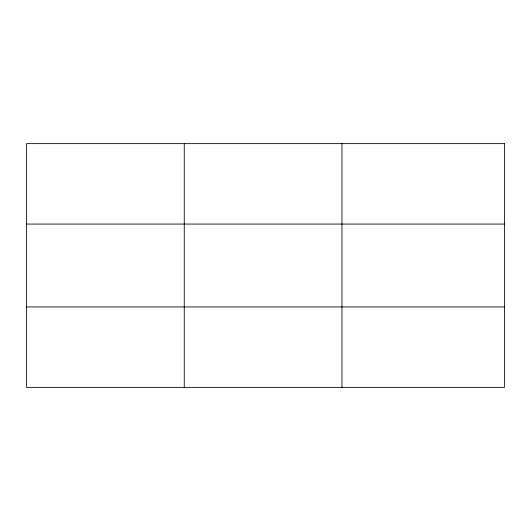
<?xml version="1.0" encoding="UTF-8"?>
<svg xmlns="http://www.w3.org/2000/svg" width="531" height="531" viewBox="0 0 531 531"><rect width="100%" height="100%" fill="white"/><g stroke="black" fill="none" stroke-linecap="round" stroke-linejoin="round"><path stroke-width="0.8" d="M184.257 387.364L184.257 143.635M341.964 387.364L341.964 143.635M26.55 224.069L504.45 224.069M26.55 306.931L504.45 306.931M504.45 143.635L26.55 143.635L26.55 387.364L504.45 387.364L504.45 143.635"/></g></svg>
